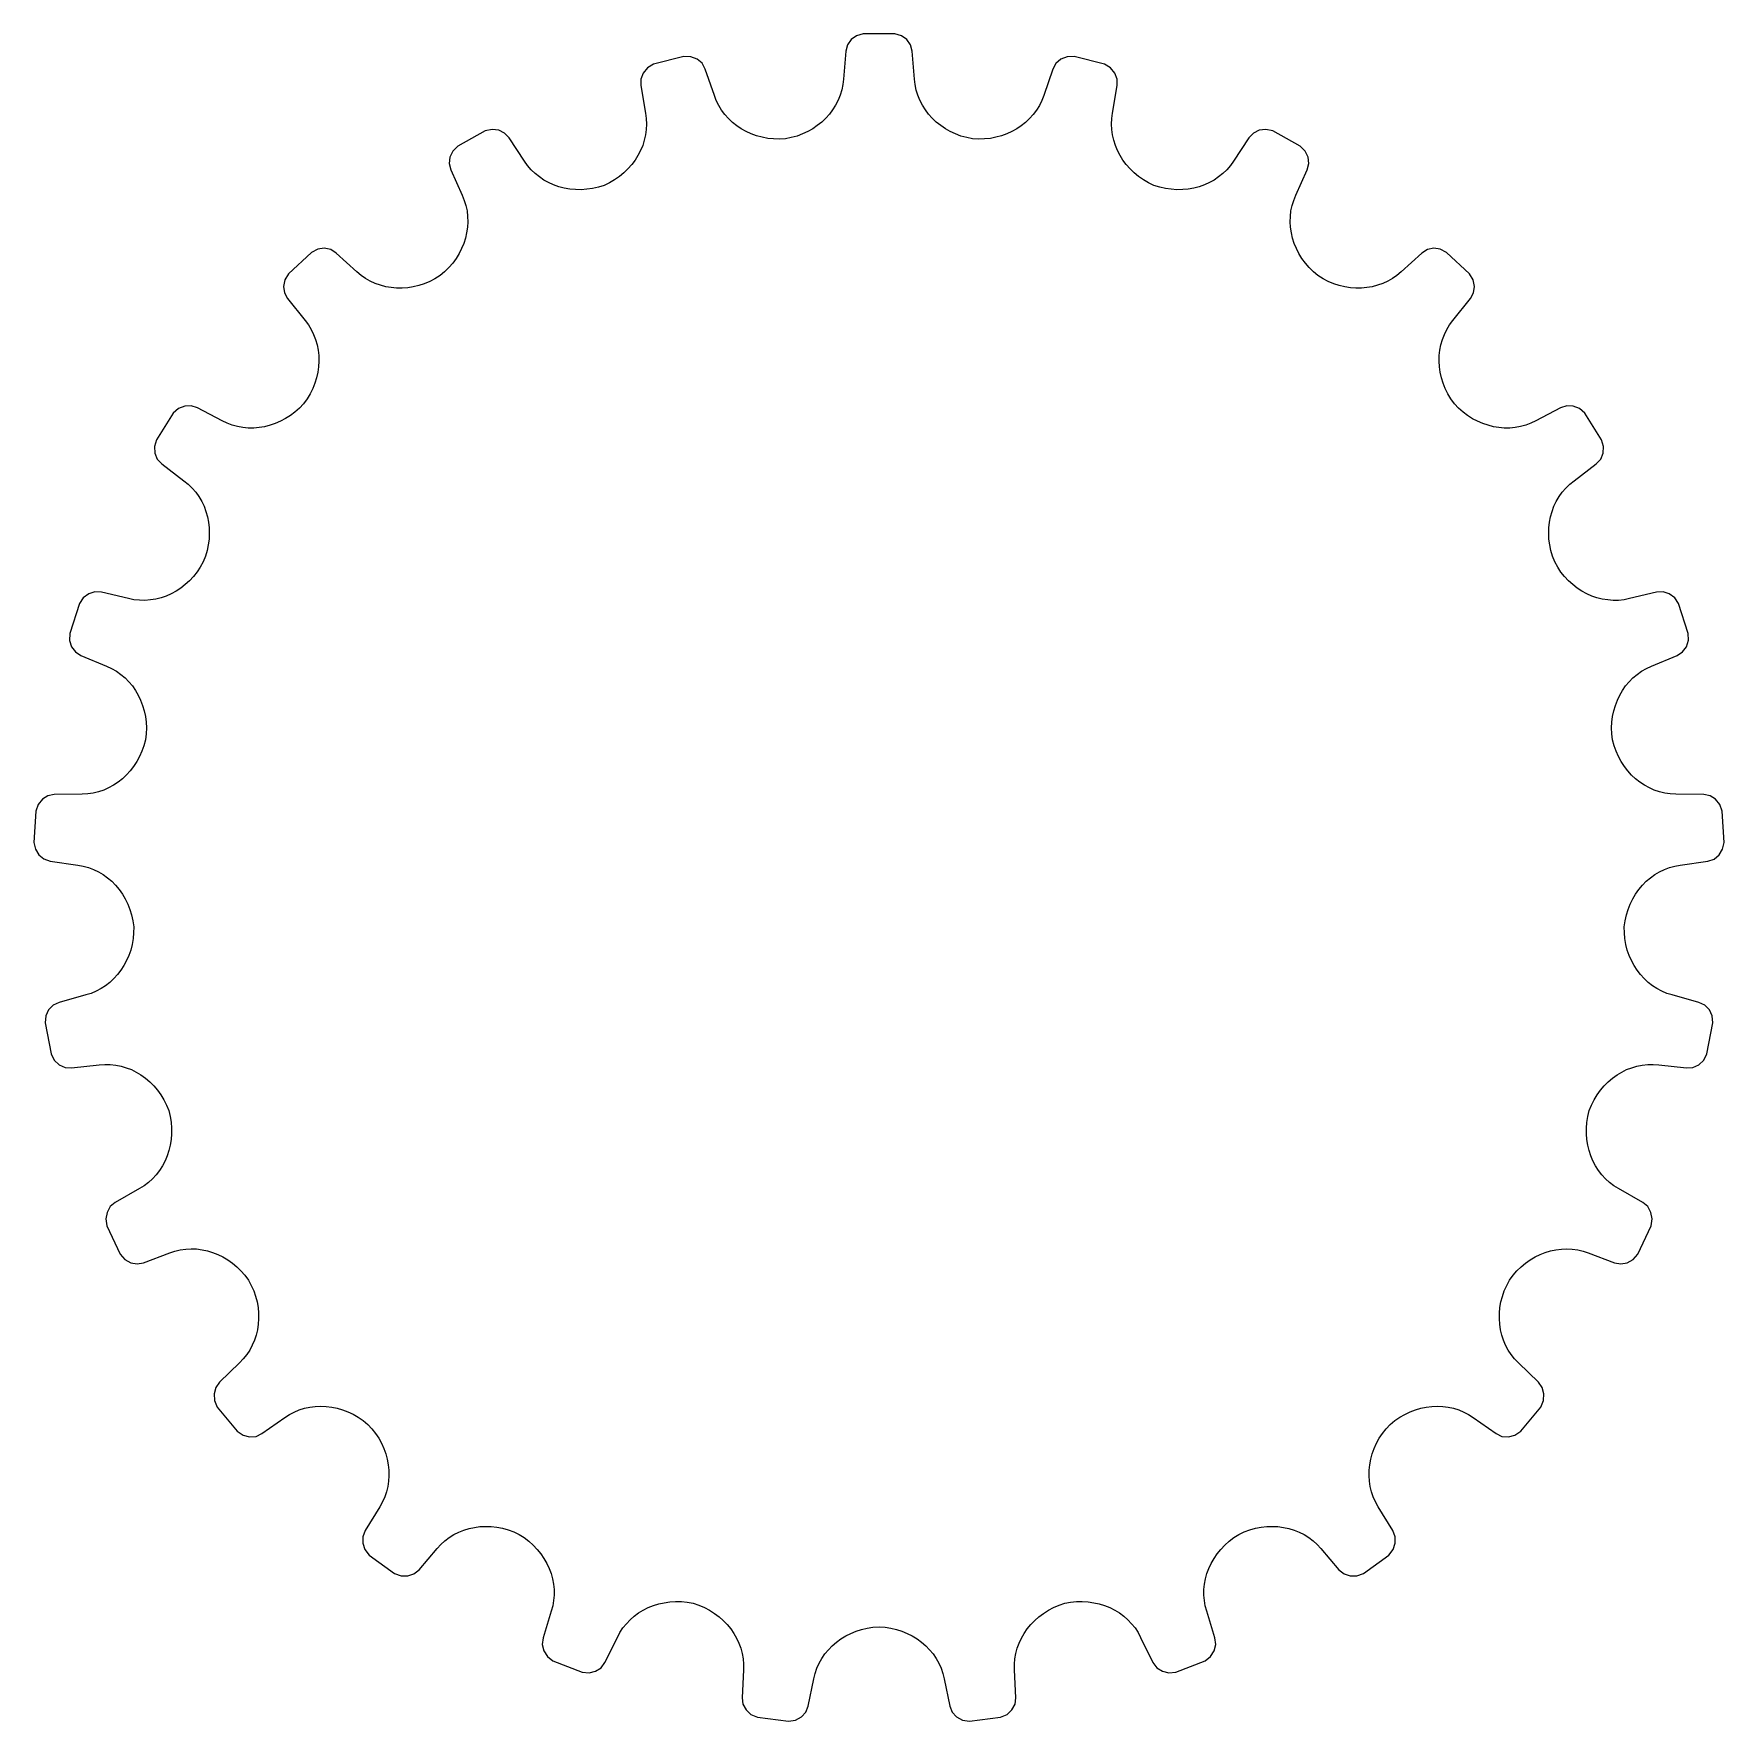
# Model space of a CAD drawing. Extents: x -11.5 to 11.5, y -11.5 to 11.6.
import ezdxf

# ---------------------------------------------------------------- set-up
doc = ezdxf.new("R2010")
doc.units = 0
doc.layers.add('Layer_1', color=7, linetype='CONTINUOUS')

msp = doc.modelspace()

# ---------------------------------------------------------------- linework, layer by layer
at = {"layer": 'Layer_1', "color": 7}
msp.add_lwpolyline([(-1.235, -11.489), (-1.141, -11.474), (-1.06, -11.431), (-1, -11.365), (-0.968, -11.283), (-0.889, -10.91), (-0.871, -10.836), (-0.847, -10.765), (-0.816, -10.697), (-0.78, -10.633), (-0.738, -10.571), (-0.69, -10.514), (-0.638, -10.46), (-0.581, -10.411), (-0.52, -10.366), (-0.455, -10.326), (-0.386, -10.291), (-0.314, -10.261), (-0.24, -10.237), (-0.162, -10.219), (-0.082, -10.206), (0, -10.2), (0.082, -10.206), (0.162, -10.219), (0.239, -10.237), (0.314, -10.261), (0.386, -10.291), (0.455, -10.326), (0.52, -10.366), (0.581, -10.411), (0.638, -10.46), (0.69, -10.514), (0.738, -10.571), (0.78, -10.632), (0.816, -10.697), (0.847, -10.765), (0.871, -10.836), (0.889, -10.91), (0.967, -11.283), (1, -11.365), (1.06, -11.431), (1.141, -11.474), (1.235, -11.489), (1.661, -11.436), (1.749, -11.397), (1.816, -11.335), (1.858, -11.257), (1.869, -11.169), (1.852, -10.788), (1.851, -10.712), (1.857, -10.638), (1.87, -10.564), (1.889, -10.492), (1.914, -10.423), (1.946, -10.355), (1.983, -10.29), (2.026, -10.228), (2.074, -10.17), (2.127, -10.115), (2.185, -10.064), (2.247, -10.017), (2.314, -9.975), (2.384, -9.938), (2.459, -9.906), (2.537, -9.88), (2.617, -9.865), (2.698, -9.857), (2.777, -9.856), (2.856, -9.861), (2.933, -9.871), (3.008, -9.888), (3.081, -9.911), (3.152, -9.939), (3.219, -9.973), (3.283, -10.012), (3.343, -10.056), (3.399, -10.105), (3.451, -10.158), (3.497, -10.216), (3.539, -10.279), (3.574, -10.346), (3.742, -10.688), (3.795, -10.76), (3.87, -10.808), (3.958, -10.83), (4.054, -10.821), (4.453, -10.663), (4.528, -10.604), (4.578, -10.528), (4.599, -10.441), (4.588, -10.353), (4.477, -9.989), (4.457, -9.916), (4.444, -9.842), (4.438, -9.767), (4.439, -9.693), (4.446, -9.619), (4.46, -9.546), (4.48, -9.474), (4.506, -9.403), (4.538, -9.334), (4.576, -9.268), (4.619, -9.204), (4.668, -9.143), (4.722, -9.086), (4.781, -9.033), (4.845, -8.983), (4.914, -8.939), (4.989, -8.904), (5.064, -8.877), (5.141, -8.855), (5.219, -8.84), (5.296, -8.832), (5.373, -8.829), (5.449, -8.833), (5.525, -8.843), (5.598, -8.859), (5.67, -8.881), (5.739, -8.908), (5.805, -8.942), (5.869, -8.981), (5.928, -9.026), (5.984, -9.076), (6.035, -9.132), (6.283, -9.421), (6.352, -9.478), (6.436, -9.506), (6.527, -9.505), (6.617, -9.473), (6.965, -9.221), (7.023, -9.145), (7.052, -9.058), (7.051, -8.97), (7.018, -8.887), (6.82, -8.562), (6.783, -8.496), (6.752, -8.427), (6.728, -8.357), (6.71, -8.285), (6.699, -8.211), (6.694, -8.137), (6.695, -8.062), (6.703, -7.987), (6.717, -7.913), (6.737, -7.839), (6.763, -7.766), (6.795, -7.695), (6.833, -7.626), (6.877, -7.56), (6.927, -7.496), (6.983, -7.436), (7.046, -7.384), (7.113, -7.338), (7.182, -7.299), (7.253, -7.265), (7.326, -7.237), (7.4, -7.216), (7.475, -7.2), (7.55, -7.191), (7.625, -7.188), (7.7, -7.192), (7.774, -7.201), (7.847, -7.217), (7.918, -7.239), (7.987, -7.268), (8.053, -7.303), (8.116, -7.344), (8.428, -7.563), (8.509, -7.601), (8.598, -7.607), (8.686, -7.583), (8.765, -7.53), (9.039, -7.199), (9.077, -7.111), (9.083, -7.02), (9.06, -6.934), (9.008, -6.862), (8.735, -6.597), (8.682, -6.542), (8.636, -6.483), (8.595, -6.421), (8.559, -6.356), (8.53, -6.287), (8.507, -6.216), (8.49, -6.144), (8.479, -6.069), (8.474, -5.994), (8.475, -5.917), (8.482, -5.84), (8.495, -5.764), (8.515, -5.688), (8.541, -5.612), (8.574, -5.538), (8.612, -5.466), (8.661, -5.4), (8.714, -5.339), (8.771, -5.283), (8.832, -5.233), (8.896, -5.188), (8.962, -5.149), (9.031, -5.115), (9.101, -5.088), (9.173, -5.066), (9.247, -5.051), (9.321, -5.042), (9.395, -5.039), (9.469, -5.043), (9.543, -5.053), (9.616, -5.071), (9.688, -5.095), (10.044, -5.229), (10.132, -5.246), (10.22, -5.23), (10.299, -5.185), (10.363, -5.114), (10.545, -4.725), (10.56, -4.631), (10.544, -4.541), (10.5, -4.463), (10.432, -4.407), (10.101, -4.217), (10.037, -4.177), (9.977, -4.132), (9.921, -4.082), (9.871, -4.027), (9.826, -3.968), (9.786, -3.906), (9.751, -3.839), (9.722, -3.77), (9.698, -3.698), (9.68, -3.624), (9.668, -3.548), (9.662, -3.47), (9.662, -3.391), (9.668, -3.312), (9.681, -3.232), (9.701, -3.152), (9.732, -3.076), (9.768, -3.004), (9.81, -2.936), (9.856, -2.872), (9.906, -2.813), (9.961, -2.758), (10.019, -2.709), (10.081, -2.664), (10.145, -2.626), (10.212, -2.592), (10.282, -2.565), (10.353, -2.544), (10.426, -2.529), (10.5, -2.521), (10.575, -2.52), (10.651, -2.526), (11.029, -2.567), (11.118, -2.561), (11.199, -2.524), (11.265, -2.461), (11.309, -2.376), (11.389, -1.954), (11.38, -1.859), (11.342, -1.776), (11.28, -1.712), (11.2, -1.674), (10.832, -1.572), (10.76, -1.55), (10.691, -1.521), (10.625, -1.486), (10.563, -1.446), (10.504, -1.4), (10.45, -1.349), (10.399, -1.294), (10.354, -1.234), (10.313, -1.17), (10.277, -1.103), (10.246, -1.032), (10.221, -0.958), (10.202, -0.882), (10.188, -0.803), (10.181, -0.723), (10.18, -0.641), (10.191, -0.559), (10.209, -0.48), (10.232, -0.404), (10.261, -0.331), (10.295, -0.261), (10.334, -0.194), (10.378, -0.132), (10.427, -0.074), (10.479, -0.02), (10.536, 0.029), (10.597, 0.072), (10.66, 0.11), (10.727, 0.143), (10.797, 0.169), (10.87, 0.189), (10.944, 0.202), (11.321, 0.256), (11.406, 0.284), (11.475, 0.34), (11.523, 0.418), (11.544, 0.511), (11.517, 0.94), (11.484, 1.03), (11.427, 1.101), (11.352, 1.147), (11.264, 1.164), (10.883, 1.171), (10.808, 1.175), (10.733, 1.185), (10.661, 1.203), (10.59, 1.226), (10.522, 1.256), (10.457, 1.292), (10.394, 1.333), (10.335, 1.38), (10.28, 1.431), (10.228, 1.488), (10.181, 1.549), (10.138, 1.614), (10.101, 1.683), (10.068, 1.756), (10.041, 1.832), (10.02, 1.911), (10.01, 1.993), (10.007, 2.074), (10.011, 2.153), (10.02, 2.231), (10.036, 2.308), (10.058, 2.382), (10.085, 2.453), (10.117, 2.522), (10.155, 2.587), (10.198, 2.648), (10.246, 2.705), (10.298, 2.758), (10.355, 2.806), (10.416, 2.849), (10.481, 2.886), (10.55, 2.917), (10.902, 3.064), (10.977, 3.112), (11.03, 3.183), (11.057, 3.271), (11.054, 3.366), (10.922, 3.774), (10.868, 3.853), (10.794, 3.908), (10.71, 3.934), (10.621, 3.929), (10.25, 3.841), (10.176, 3.825), (10.101, 3.817), (10.027, 3.816), (9.953, 3.822), (9.879, 3.833), (9.807, 3.852), (9.736, 3.876), (9.667, 3.907), (9.601, 3.943), (9.537, 3.985), (9.476, 4.032), (9.418, 4.084), (9.365, 4.142), (9.315, 4.204), (9.27, 4.271), (9.23, 4.343), (9.2, 4.42), (9.177, 4.497), (9.161, 4.575), (9.151, 4.653), (9.147, 4.731), (9.149, 4.808), (9.158, 4.884), (9.172, 4.958), (9.193, 5.031), (9.219, 5.101), (9.251, 5.168), (9.289, 5.233), (9.332, 5.293), (9.38, 5.35), (9.434, 5.402), (9.493, 5.449), (9.797, 5.679), (9.858, 5.744), (9.892, 5.826), (9.896, 5.918), (9.87, 6.009), (9.64, 6.372), (9.568, 6.435), (9.483, 6.47), (9.395, 6.474), (9.31, 6.446), (8.973, 6.269), (8.905, 6.236), (8.835, 6.209), (8.763, 6.19), (8.69, 6.177), (8.616, 6.17), (8.541, 6.17), (8.466, 6.176), (8.392, 6.188), (8.319, 6.207), (8.246, 6.231), (8.176, 6.262), (8.107, 6.298), (8.04, 6.341), (7.977, 6.389), (7.916, 6.443), (7.86, 6.502), (7.812, 6.569), (7.771, 6.638), (7.735, 6.71), (7.706, 6.783), (7.683, 6.857), (7.666, 6.932), (7.656, 7.008), (7.651, 7.084), (7.653, 7.159), (7.661, 7.233), (7.675, 7.307), (7.696, 7.378), (7.722, 7.448), (7.755, 7.514), (7.794, 7.578), (7.84, 7.639), (8.077, 7.937), (8.12, 8.015), (8.132, 8.103), (8.114, 8.193), (8.066, 8.275), (7.753, 8.569), (7.667, 8.612), (7.577, 8.625), (7.49, 8.607), (7.415, 8.559), (7.132, 8.304), (7.074, 8.254), (7.013, 8.211), (6.948, 8.174), (6.881, 8.144), (6.81, 8.119), (6.738, 8.1), (6.665, 8.087), (6.59, 8.081), (6.514, 8.08), (6.438, 8.086), (6.361, 8.098), (6.286, 8.117), (6.211, 8.141), (6.137, 8.172), (6.066, 8.209), (5.996, 8.252), (5.933, 8.305), (5.876, 8.362), (5.824, 8.422), (5.777, 8.486), (5.736, 8.552), (5.701, 8.621), (5.672, 8.692), (5.649, 8.764), (5.632, 8.837), (5.621, 8.911), (5.617, 8.986), (5.619, 9.06), (5.627, 9.134), (5.643, 9.207), (5.665, 9.279), (5.694, 9.349), (5.85, 9.696), (5.871, 9.783), (5.861, 9.871), (5.821, 9.953), (5.754, 10.021), (5.378, 10.228), (5.284, 10.248), (5.194, 10.238), (5.114, 10.199), (5.053, 10.134), (4.843, 9.816), (4.799, 9.754), (4.75, 9.698), (4.697, 9.646), (4.639, 9.599), (4.577, 9.557), (4.512, 9.521), (4.444, 9.491), (4.373, 9.466), (4.3, 9.447), (4.224, 9.433), (4.148, 9.426), (4.07, 9.425), (3.991, 9.43), (3.912, 9.441), (3.834, 9.459), (3.755, 9.484), (3.681, 9.52), (3.611, 9.56), (3.546, 9.606), (3.485, 9.656), (3.429, 9.71), (3.378, 9.768), (3.332, 9.829), (3.292, 9.893), (3.257, 9.96), (3.229, 10.029), (3.206, 10.1), (3.189, 10.173), (3.179, 10.246), (3.176, 10.321), (3.179, 10.396), (3.19, 10.471), (3.255, 10.846), (3.254, 10.935), (3.222, 11.018), (3.163, 11.088), (3.081, 11.137), (2.665, 11.244), (2.57, 11.241), (2.484, 11.208), (2.417, 11.15), (2.374, 11.072), (2.25, 10.712), (2.223, 10.642), (2.19, 10.574), (2.151, 10.511), (2.106, 10.451), (2.057, 10.395), (2.003, 10.344), (1.944, 10.298), (1.882, 10.256), (1.815, 10.219), (1.746, 10.187), (1.673, 10.161), (1.598, 10.141), (1.521, 10.126), (1.441, 10.118), (1.361, 10.116), (1.279, 10.12), (1.198, 10.136), (1.12, 10.158), (1.046, 10.186), (0.974, 10.219), (0.907, 10.258), (0.843, 10.301), (0.783, 10.349), (0.728, 10.401), (0.678, 10.457), (0.633, 10.517), (0.593, 10.58), (0.559, 10.646), (0.531, 10.715), (0.509, 10.786), (0.494, 10.86), (0.486, 10.935), (0.455, 11.315), (0.432, 11.401), (0.381, 11.474), (0.306, 11.526), (0.215, 11.554), (-0.215, 11.554), (-0.306, 11.526), (-0.381, 11.474), (-0.432, 11.401), (-0.454, 11.315), (-0.485, 10.935), (-0.494, 10.86), (-0.509, 10.787), (-0.531, 10.715), (-0.559, 10.646), (-0.593, 10.58), (-0.633, 10.517), (-0.678, 10.458), (-0.728, 10.402), (-0.783, 10.349), (-0.843, 10.302), (-0.906, 10.258), (-0.974, 10.22), (-1.045, 10.186), (-1.12, 10.158), (-1.198, 10.136), (-1.278, 10.12), (-1.36, 10.116), (-1.441, 10.118), (-1.52, 10.126), (-1.598, 10.141), (-1.673, 10.161), (-1.745, 10.187), (-1.815, 10.219), (-1.881, 10.256), (-1.944, 10.298), (-2.002, 10.344), (-2.057, 10.395), (-2.106, 10.451), (-2.15, 10.511), (-2.189, 10.574), (-2.222, 10.642), (-2.249, 10.712), (-2.373, 11.073), (-2.417, 11.151), (-2.484, 11.208), (-2.57, 11.241), (-2.665, 11.244), (-3.081, 11.137), (-3.163, 11.088), (-3.222, 11.018), (-3.254, 10.936), (-3.254, 10.847), (-3.189, 10.471), (-3.179, 10.396), (-3.175, 10.321), (-3.179, 10.247), (-3.189, 10.173), (-3.206, 10.1), (-3.228, 10.03), (-3.257, 9.96), (-3.292, 9.894), (-3.332, 9.83), (-3.378, 9.768), (-3.429, 9.711), (-3.485, 9.656), (-3.546, 9.606), (-3.611, 9.561), (-3.681, 9.52), (-3.755, 9.484), (-3.833, 9.459), (-3.912, 9.441), (-3.991, 9.43), (-4.069, 9.425), (-4.147, 9.426), (-4.224, 9.433), (-4.299, 9.446), (-4.373, 9.466), (-4.444, 9.491), (-4.512, 9.521), (-4.577, 9.557), (-4.639, 9.599), (-4.697, 9.646), (-4.75, 9.698), (-4.799, 9.755), (-4.843, 9.816), (-5.052, 10.135), (-5.114, 10.199), (-5.194, 10.238), (-5.284, 10.248), (-5.378, 10.228), (-5.754, 10.021), (-5.821, 9.953), (-5.861, 9.871), (-5.871, 9.783), (-5.849, 9.697), (-5.693, 9.349), (-5.664, 9.279), (-5.642, 9.207), (-5.627, 9.134), (-5.619, 9.06), (-5.617, 8.986), (-5.621, 8.912), (-5.632, 8.837), (-5.649, 8.764), (-5.672, 8.692), (-5.701, 8.621), (-5.736, 8.553), (-5.777, 8.486), (-5.823, 8.423), (-5.875, 8.362), (-5.933, 8.305), (-5.995, 8.252), (-6.065, 8.209), (-6.137, 8.172), (-6.211, 8.141), (-6.285, 8.117), (-6.361, 8.098), (-6.437, 8.086), (-6.514, 8.081), (-6.589, 8.081), (-6.664, 8.087), (-6.738, 8.1), (-6.81, 8.119), (-6.88, 8.144), (-6.948, 8.175), (-7.013, 8.212), (-7.074, 8.255), (-7.132, 8.304), (-7.414, 8.56), (-7.489, 8.607), (-7.577, 8.625), (-7.667, 8.612), (-7.753, 8.569), (-8.066, 8.275), (-8.114, 8.193), (-8.132, 8.103), (-8.12, 8.015), (-8.077, 7.937), (-7.839, 7.639), (-7.794, 7.579), (-7.755, 7.515), (-7.722, 7.448), (-7.695, 7.378), (-7.675, 7.307), (-7.661, 7.234), (-7.653, 7.159), (-7.651, 7.084), (-7.656, 7.008), (-7.666, 6.933), (-7.683, 6.857), (-7.706, 6.783), (-7.735, 6.71), (-7.77, 6.638), (-7.812, 6.569), (-7.859, 6.502), (-7.916, 6.443), (-7.977, 6.389), (-8.04, 6.341), (-8.107, 6.299), (-8.175, 6.262), (-8.246, 6.231), (-8.318, 6.207), (-8.392, 6.188), (-8.466, 6.176), (-8.541, 6.17), (-8.615, 6.17), (-8.689, 6.177), (-8.763, 6.19), (-8.834, 6.21), (-8.905, 6.236), (-8.973, 6.269), (-9.31, 6.447), (-9.395, 6.474), (-9.483, 6.469), (-9.568, 6.435), (-9.64, 6.372), (-9.87, 6.009), (-9.896, 5.917), (-9.892, 5.826), (-9.858, 5.744), (-9.797, 5.679), (-9.493, 5.45), (-9.434, 5.402), (-9.38, 5.35), (-9.332, 5.293), (-9.289, 5.233), (-9.251, 5.169), (-9.219, 5.101), (-9.193, 5.031), (-9.172, 4.959), (-9.158, 4.884), (-9.149, 4.808), (-9.147, 4.731), (-9.151, 4.654), (-9.161, 4.575), (-9.177, 4.497), (-9.2, 4.42), (-9.23, 4.343), (-9.27, 4.272), (-9.315, 4.205), (-9.364, 4.142), (-9.418, 4.085), (-9.476, 4.032), (-9.537, 3.985), (-9.601, 3.943), (-9.667, 3.907), (-9.736, 3.876), (-9.807, 3.852), (-9.879, 3.834), (-9.952, 3.822), (-10.027, 3.816), (-10.101, 3.818), (-10.176, 3.826), (-10.25, 3.841), (-10.621, 3.929), (-10.71, 3.934), (-10.794, 3.908), (-10.868, 3.853), (-10.922, 3.774), (-11.054, 3.366), (-11.057, 3.27), (-11.03, 3.183), (-10.977, 3.112), (-10.902, 3.065), (-10.55, 2.918), (-10.481, 2.886), (-10.416, 2.849), (-10.355, 2.806), (-10.298, 2.758), (-10.246, 2.706), (-10.198, 2.648), (-10.155, 2.587), (-10.117, 2.522), (-10.085, 2.453), (-10.058, 2.382), (-10.036, 2.308), (-10.02, 2.232), (-10.011, 2.154), (-10.007, 2.074), (-10.01, 1.993), (-10.02, 1.912), (-10.041, 1.832), (-10.068, 1.756), (-10.1, 1.683), (-10.138, 1.614), (-10.181, 1.549), (-10.228, 1.488), (-10.28, 1.432), (-10.335, 1.38), (-10.394, 1.333), (-10.457, 1.292), (-10.522, 1.256), (-10.59, 1.227), (-10.661, 1.203), (-10.733, 1.186), (-10.807, 1.175), (-10.883, 1.171), (-11.264, 1.165), (-11.352, 1.147), (-11.427, 1.101), (-11.484, 1.029), (-11.517, 0.94), (-11.544, 0.511), (-11.523, 0.418), (-11.475, 0.34), (-11.406, 0.285), (-11.321, 0.257), (-10.944, 0.202), (-10.87, 0.189), (-10.797, 0.169), (-10.727, 0.143), (-10.661, 0.111), (-10.597, 0.073), (-10.536, 0.029), (-10.48, -0.02), (-10.427, -0.074), (-10.378, -0.132), (-10.334, -0.194), (-10.295, -0.26), (-10.261, -0.33), (-10.232, -0.404), (-10.209, -0.48), (-10.191, -0.559), (-10.18, -0.64), (-10.181, -0.722), (-10.188, -0.803), (-10.202, -0.882), (-10.221, -0.958), (-10.246, -1.032), (-10.277, -1.102), (-10.313, -1.17), (-10.354, -1.234), (-10.399, -1.293), (-10.449, -1.349), (-10.504, -1.4), (-10.563, -1.446), (-10.625, -1.486), (-10.691, -1.521), (-10.76, -1.55), (-10.832, -1.572), (-11.2, -1.673), (-11.28, -1.712), (-11.342, -1.776), (-11.38, -1.859), (-11.389, -1.954), (-11.309, -2.376), (-11.265, -2.461), (-11.199, -2.524), (-11.118, -2.561), (-11.029, -2.566), (-10.651, -2.526), (-10.575, -2.52), (-10.5, -2.521), (-10.426, -2.529), (-10.353, -2.544), (-10.282, -2.565), (-10.212, -2.592), (-10.145, -2.625), (-10.081, -2.664), (-10.019, -2.709), (-9.961, -2.758), (-9.907, -2.813), (-9.856, -2.872), (-9.81, -2.936), (-9.769, -3.004), (-9.732, -3.076), (-9.701, -3.152), (-9.682, -3.232), (-9.668, -3.311), (-9.662, -3.391), (-9.662, -3.47), (-9.668, -3.547), (-9.68, -3.623), (-9.698, -3.698), (-9.722, -3.77), (-9.751, -3.839), (-9.786, -3.905), (-9.826, -3.968), (-9.871, -4.027), (-9.922, -4.082), (-9.977, -4.132), (-10.037, -4.177), (-10.101, -4.217), (-10.432, -4.406), (-10.5, -4.463), (-10.544, -4.541), (-10.56, -4.631), (-10.545, -4.725), (-10.363, -5.114), (-10.299, -5.185), (-10.219, -5.23), (-10.132, -5.245), (-10.045, -5.229), (-9.688, -5.095), (-9.616, -5.071), (-9.543, -5.053), (-9.469, -5.043), (-9.395, -5.039), (-9.321, -5.041), (-9.247, -5.051), (-9.174, -5.066), (-9.102, -5.088), (-9.031, -5.115), (-8.962, -5.149), (-8.896, -5.188), (-8.832, -5.233), (-8.772, -5.283), (-8.715, -5.339), (-8.661, -5.4), (-8.613, -5.465), (-8.574, -5.538), (-8.541, -5.612), (-8.515, -5.687), (-8.495, -5.763), (-8.482, -5.84), (-8.475, -5.917), (-8.474, -5.993), (-8.479, -6.069), (-8.49, -6.143), (-8.507, -6.216), (-8.53, -6.287), (-8.56, -6.355), (-8.595, -6.421), (-8.636, -6.483), (-8.683, -6.542), (-8.735, -6.596), (-9.008, -6.862), (-9.06, -6.934), (-9.083, -7.02), (-9.077, -7.111), (-9.039, -7.199), (-8.765, -7.53), (-8.686, -7.583), (-8.598, -7.607), (-8.509, -7.6), (-8.429, -7.562), (-8.116, -7.344), (-8.053, -7.303), (-7.987, -7.268), (-7.918, -7.239), (-7.847, -7.217), (-7.774, -7.201), (-7.7, -7.192), (-7.626, -7.188), (-7.55, -7.191), (-7.475, -7.2), (-7.4, -7.216), (-7.326, -7.237), (-7.254, -7.265), (-7.182, -7.298), (-7.113, -7.338), (-7.047, -7.384), (-6.983, -7.436), (-6.927, -7.496), (-6.877, -7.56), (-6.833, -7.626), (-6.795, -7.695), (-6.763, -7.766), (-6.737, -7.839), (-6.717, -7.912), (-6.703, -7.987), (-6.695, -8.062), (-6.694, -8.137), (-6.699, -8.211), (-6.71, -8.284), (-6.728, -8.357), (-6.752, -8.427), (-6.783, -8.496), (-6.82, -8.561), (-7.019, -8.887), (-7.051, -8.97), (-7.052, -9.059), (-7.023, -9.145), (-6.965, -9.221), (-6.617, -9.473), (-6.527, -9.505), (-6.436, -9.506), (-6.352, -9.478), (-6.283, -9.421), (-6.035, -9.132), (-5.984, -9.076), (-5.928, -9.026), (-5.869, -8.981), (-5.806, -8.942), (-5.739, -8.908), (-5.67, -8.881), (-5.598, -8.859), (-5.525, -8.843), (-5.45, -8.833), (-5.373, -8.829), (-5.296, -8.832), (-5.219, -8.84), (-5.142, -8.855), (-5.065, -8.877), (-4.989, -8.904), (-4.914, -8.939), (-4.845, -8.983), (-4.781, -9.032), (-4.722, -9.086), (-4.668, -9.143), (-4.619, -9.204), (-4.576, -9.268), (-4.538, -9.334), (-4.506, -9.403), (-4.48, -9.473), (-4.46, -9.546), (-4.446, -9.619), (-4.439, -9.693), (-4.438, -9.767), (-4.444, -9.842), (-4.457, -9.915), (-4.477, -9.989), (-4.588, -10.353), (-4.599, -10.441), (-4.578, -10.528), (-4.528, -10.604), (-4.453, -10.663), (-4.054, -10.821), (-3.958, -10.83), (-3.87, -10.808), (-3.795, -10.76), (-3.743, -10.688), (-3.574, -10.346), (-3.539, -10.279), (-3.498, -10.216), (-3.451, -10.158), (-3.4, -10.105), (-3.344, -10.056), (-3.283, -10.012), (-3.219, -9.973), (-3.152, -9.939), (-3.082, -9.911), (-3.009, -9.888), (-2.934, -9.871), (-2.856, -9.861), (-2.778, -9.856), (-2.698, -9.857), (-2.618, -9.865), (-2.537, -9.88), (-2.459, -9.906), (-2.385, -9.938), (-2.314, -9.975), (-2.248, -10.017), (-2.185, -10.063), (-2.127, -10.114), (-2.074, -10.169), (-2.026, -10.228), (-1.983, -10.29), (-1.946, -10.355), (-1.915, -10.422), (-1.889, -10.492), (-1.87, -10.564), (-1.857, -10.638), (-1.851, -10.712), (-1.852, -10.788), (-1.87, -11.169), (-1.858, -11.257), (-1.816, -11.335), (-1.749, -11.397), (-1.661, -11.436)], close=True, dxfattribs=at)

doc.saveas('drawing.dxf')
